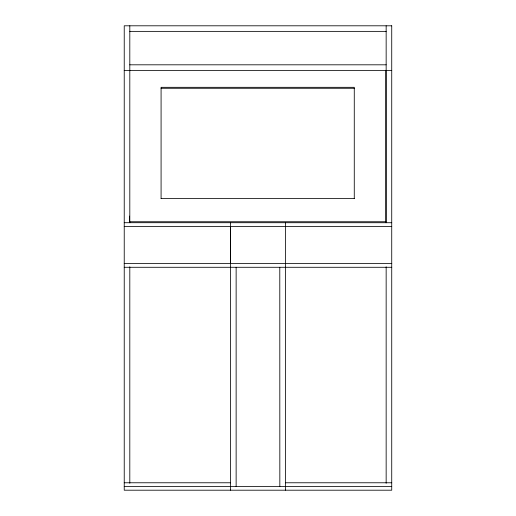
<?xml version="1.0" encoding="UTF-8"?>
<svg xmlns="http://www.w3.org/2000/svg" width="516" height="516" viewBox="0 0 516 516"><rect width="100%" height="100%" fill="white"/><g stroke="black" fill="none" stroke-linecap="round" stroke-linejoin="round"><path stroke-width="0.77" d="M129.806 31.373L386.155 31.373M129.806 64.81L386.155 64.81M124.233 70.382L391.728 70.382M161.082 88.281L354.273 88.281M161.082 198.415L354.273 198.415M385.852 221.745L129.503 221.745L129.503 216.107M124.233 222.706L391.728 222.725M124.233 226.421L391.728 226.421M124.233 263.573L391.767 263.573M124.233 267.288L391.767 267.288M124.233 482.77L230.581 482.77M285.393 482.77L391.741 482.77M124.233 486.485L391.728 486.485M386.155 25.8L386.155 222.725M386.155 266.791L386.155 483.266M385.852 70.292L385.852 222.706M354.273 198.576L354.273 87.32L161.082 87.32L161.082 198.576M285.406 222.706L285.406 490.2M279.788 267.288L279.833 486.485M236.135 267.288L236.135 486.485M230.562 222.706L230.562 490.2M230.549 226.421L230.549 263.573M129.806 25.8L129.806 222.725M129.806 266.791L129.806 483.266M391.728 25.8L124.233 25.8L124.233 490.2L391.728 490.2L391.728 25.8"/></g></svg>
